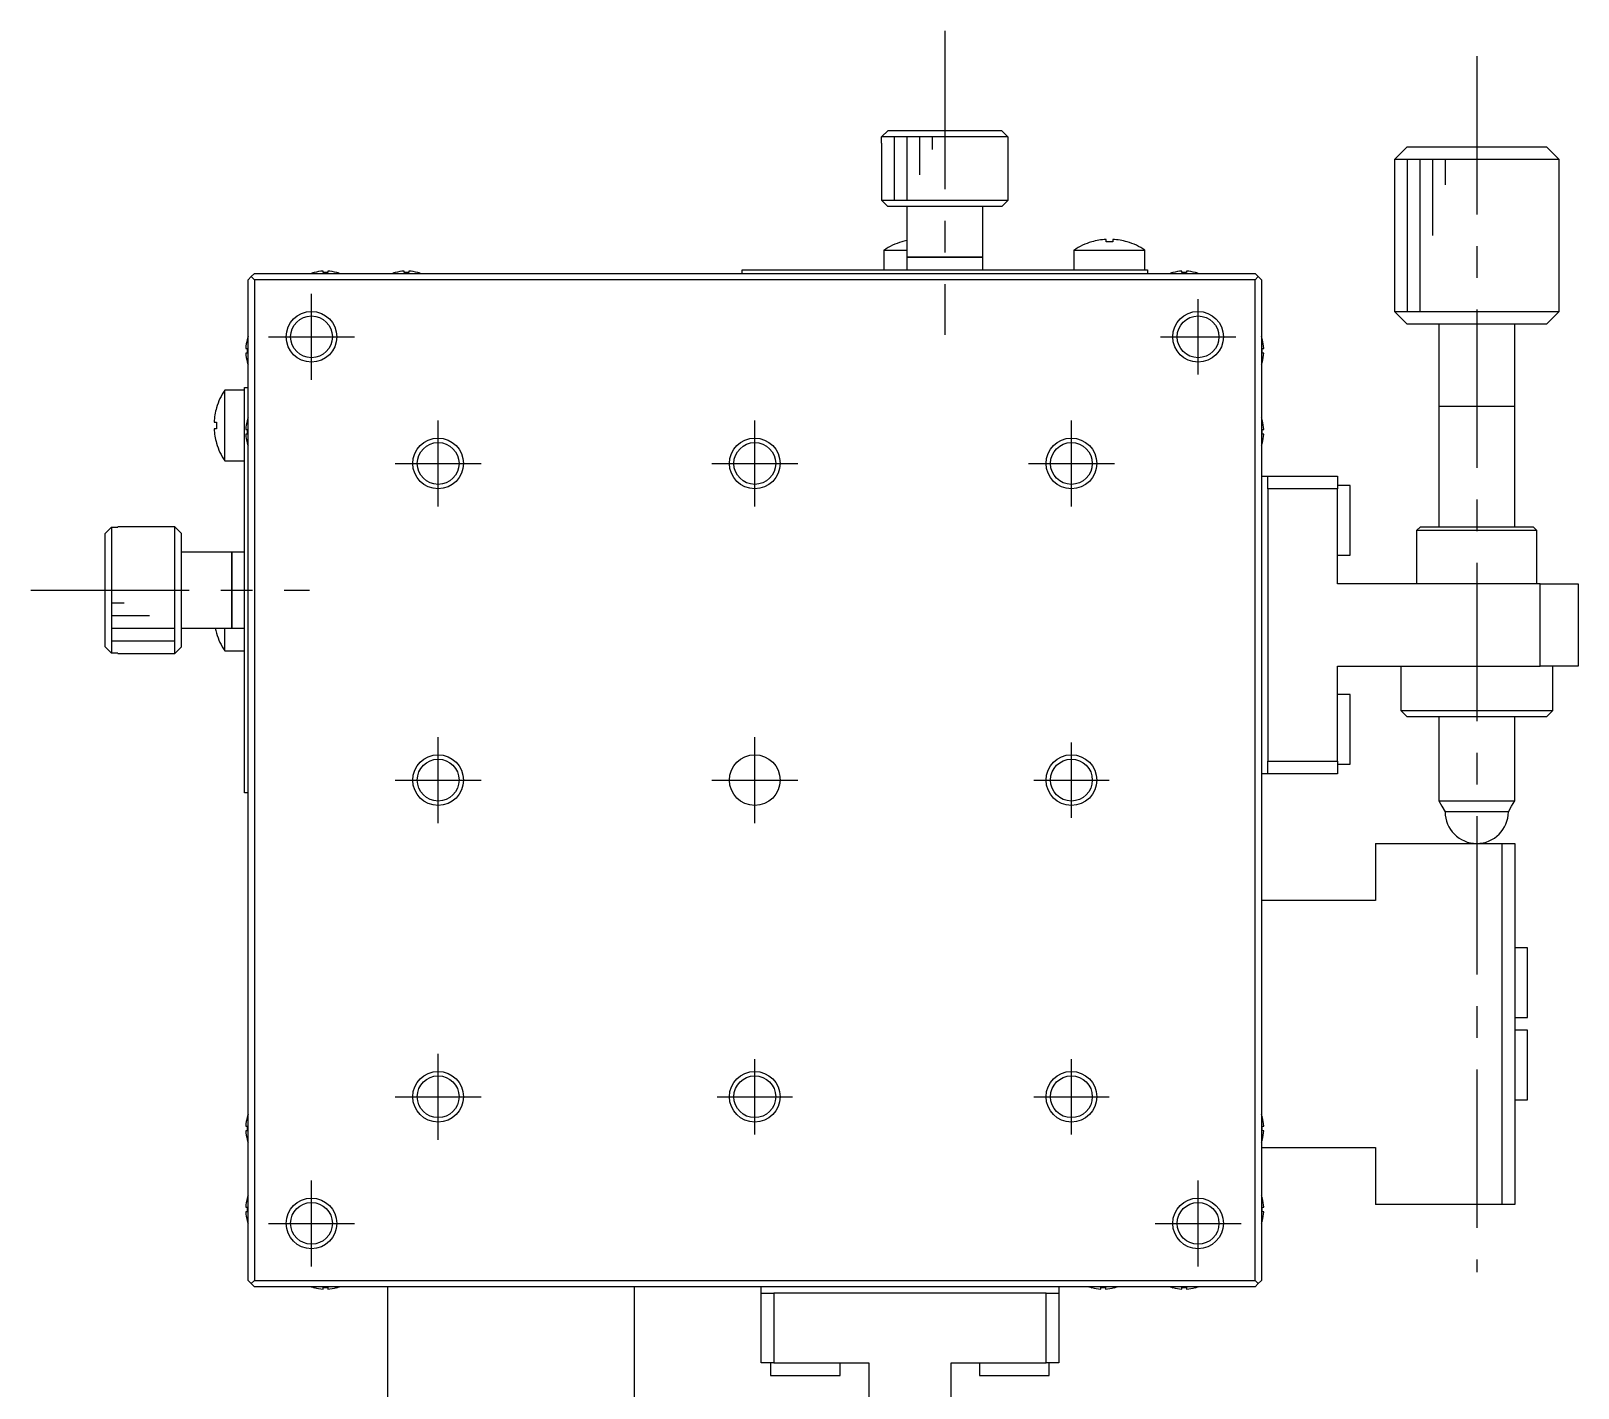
# Model space of a CAD drawing. Extents: x -50 to 379, y 23 to 295.
# Drawn here: x 26 to 148.2, y 123.8 to 231 of the extents above; entities that cross this region are included whole.
import ezdxf

# ---------------------------------------------------------------- set-up
doc = ezdxf.new("R2010")
doc.units = 0
doc.header["$LTSCALE"] = 10
doc.linetypes.add('CENTER', pattern=[2, 1.25, -0.25, 0.25, -0.25])
doc.layers.get('0').update_dxf_attribs({"linetype": 'CONTINUOUS'})
doc.layers.add('CENTER', color=1, linetype='CENTER')

msp = doc.modelspace()

# ---------------------------------------------------------------- linework, layer by layer
at = {"color": 7, "linetype": 'CONTINUOUS'}
for p, q in [((93.166026, 222.65), (93.667813, 223.15)), ((93.166026, 222.15), (93.166026, 222.65)), ((103.133974, 222.65), (93.166026, 222.65)), ((93.667813, 223.15), (102.632187, 223.15)), ((102.632187, 223.15), (103.133974, 222.65)), ((103.133974, 222.65), (103.133974, 222.15)), ((93.15, 222.15), (93.166026, 222.15)), ((93.15, 222.15), (93.15, 217.65)), ((103.133974, 222.15), (103.15, 222.15)), ((103.15, 217.65), (103.15, 222.15)), ((134.65, 221.85), (133.65, 220.85)), ((134.65, 221.85), (145.65, 221.85)), ((134.650226, 221.85), (145.65, 221.85)), ((146.65, 220.85), (145.65, 221.85)), ((133.650267, 220.85), (133.65, 220.85)), ((133.65, 220.85), (133.65, 208.85)), ((146.65, 220.85), (133.650267, 220.85)), ((146.65, 208.85), (146.65, 220.85)), ((93.15, 217.65), (103.15, 217.65)), ((93.15, 217.65), (93.65, 217.15)), ((102.65, 217.15), (103.15, 217.65)), ((102.65, 217.15), (93.65, 217.15)), ((95.15, 217.15), (95.15, 213.15)), ((101.15, 213.15), (101.15, 217.15)), ((94.750861, 214.343205), (94.747852, 214.349373)), ((94.750861, 214.343205), (94.747852, 214.349373)), ((109.750861, 214.343205), (109.747852, 214.349373)), ((109.750861, 214.343205), (109.747852, 214.349373)), ((110.89, 214.343205), (110.89, 214.536462)), ((111.41, 214.343205), (110.89, 214.343205)), ((111.41, 214.536462), (111.41, 214.343205)), ((112.552148, 214.349373), (112.549139, 214.343205)), ((112.552148, 214.349373), (112.549139, 214.343205)), ((93.35, 213.692463), (95.15, 213.692463)), ((93.35, 213.692463), (93.35, 212.15)), ((95.15, 213.15), (101.15, 213.15)), ((101.15, 213.15), (95.15, 213.15)), ((95.15, 213.15), (95.15, 212.15)), ((101.15, 212.15), (101.15, 213.15)), ((108.35, 213.692463), (113.95, 213.692463)), ((108.35, 213.692463), (108.35, 212.15)), ((113.95, 212.15), (113.95, 213.692463)), ((43.4, 211.6), (43.15, 211.35)), ((43.15, 132.35), (43.15, 211.35)), ((43.65, 211.85), (43.4, 211.6)), ((43.65, 211.35), (43.4, 211.6)), ((43.65, 211.85), (122.65, 211.85)), ((122.65, 211.35), (43.65, 211.35)), ((43.65, 211.35), (43.65, 132.35)), ((48.363639, 211.919522), (48.361384, 211.924144)), ((48.363639, 211.919522), (48.361384, 211.924144)), ((49.07, 211.919522), (49.07, 212.039859)), ((49.43, 211.919522), (49.07, 211.919522)), ((49.43, 212.039859), (49.43, 211.919522)), ((50.138616, 211.924144), (50.136361, 211.919522)), ((50.138616, 211.924144), (50.136361, 211.919522)), ((54.763639, 211.919522), (54.761384, 211.924144)), ((54.763639, 211.919522), (54.761384, 211.924144)), ((55.47, 211.919522), (55.47, 212.039859)), ((55.83, 211.919522), (55.47, 211.919522)), ((55.83, 212.039859), (55.83, 211.919522)), ((56.538616, 211.924144), (56.536361, 211.919522)), ((56.538616, 211.924144), (56.536361, 211.919522)), ((82.15, 211.85), (82.15, 212.15)), ((82.15, 212.15), (84.15, 212.15)), ((84.15, 212.15), (94.9, 212.15)), ((94.9, 212.15), (109.9, 212.15)), ((109.9, 212.15), (112.15, 212.15)), ((112.15, 212.15), (114.15, 212.15)), ((114.15, 212.15), (114.15, 211.85)), ((116.163639, 211.919522), (116.161384, 211.924144)), ((116.163639, 211.919522), (116.161384, 211.924144)), ((116.87, 211.919522), (116.87, 212.039859)), ((117.23, 211.919522), (116.87, 211.919522)), ((117.23, 212.039859), (117.23, 211.919522)), ((117.938616, 211.924144), (117.936361, 211.919522)), ((117.938616, 211.924144), (117.936361, 211.919522)), ((122.9, 211.6), (122.65, 211.85)), ((122.9, 211.6), (122.65, 211.35)), ((122.65, 132.35), (122.65, 211.35)), ((123.15, 211.35), (122.9, 211.6)), ((123.15, 211.35), (123.15, 132.35)), ((133.65, 208.85), (146.65, 208.85)), ((133.65, 208.85), (134.65, 207.85)), ((145.65, 207.85), (134.65, 207.85)), ((137.15, 207.85), (137.15, 201.35)), ((143.15, 201.35), (143.15, 207.85)), ((145.65, 207.85), (146.65, 208.85)), ((43.075856, 206.638616), (43.080478, 206.636361)), ((43.075856, 206.638616), (43.080478, 206.636361)), ((123.219522, 206.636361), (123.224144, 206.638616)), ((123.219522, 206.636361), (123.224144, 206.638616)), ((42.960141, 205.93), (43.080478, 205.93)), ((43.080478, 205.57), (42.960141, 205.57)), ((43.080478, 205.93), (43.080478, 205.57)), ((123.219522, 205.57), (123.219522, 205.93)), ((123.219522, 205.93), (123.339859, 205.93)), ((123.339859, 205.57), (123.219522, 205.57)), ((43.080478, 204.863639), (43.075856, 204.861384)), ((43.080478, 204.863639), (43.075856, 204.861384)), ((123.224144, 204.861384), (123.219522, 204.863639)), ((123.224144, 204.861384), (123.219522, 204.863639)), ((42.85, 202.85), (43.15, 202.85)), ((42.85, 200.85), (42.85, 202.85)), ((41.307537, 197.05), (41.307537, 202.65)), ((42.85, 202.65), (41.307537, 202.65)), ((40.650627, 201.252148), (40.656795, 201.249139)), ((40.650627, 201.252148), (40.656795, 201.249139)), ((42.85, 198.6), (42.85, 200.85)), ((143.150005, 201.35), (137.149995, 201.35)), ((137.15, 201.355), (137.15, 201.35)), ((137.15, 201.35), (137.15, 201.345)), ((137.15, 201.35), (137.15, 191.850019)), ((143.15, 201.35), (143.15, 201.355)), ((143.15, 201.345), (143.15, 201.35)), ((143.15, 191.850019), (143.15, 201.35)), ((40.463538, 200.11), (40.656795, 200.11)), ((40.656795, 199.59), (40.463538, 199.59)), ((40.656795, 200.11), (40.656795, 199.59)), ((42.960141, 199.53), (43.080478, 199.53)), ((43.080478, 199.17), (42.960141, 199.17)), ((43.075856, 200.238616), (43.080478, 200.236361)), ((43.075856, 200.238616), (43.080478, 200.236361)), ((43.080478, 199.53), (43.080478, 199.17)), ((123.219522, 200.236361), (123.224144, 200.238616)), ((123.219522, 200.236361), (123.224144, 200.238616)), ((123.219522, 199.17), (123.219522, 199.53)), ((123.219522, 199.53), (123.339859, 199.53)), ((123.339859, 199.17), (123.219522, 199.17)), ((40.656795, 198.450861), (40.650627, 198.447852)), ((40.656795, 198.450861), (40.650627, 198.447852)), ((42.85, 183.6), (42.85, 198.6)), ((43.080478, 198.463639), (43.075856, 198.461384)), ((43.080478, 198.463639), (43.075856, 198.461384)), ((123.224144, 198.461384), (123.219522, 198.463639)), ((123.224144, 198.461384), (123.219522, 198.463639)), ((41.307537, 197.05), (42.85, 197.05)), ((123.15, 195.85), (123.65, 195.85)), ((123.65, 195.85), (129.15, 195.85)), ((123.65, 194.85), (123.65, 195.85)), ((129.15, 195.85), (129.15, 194.85)), ((123.65, 194.85), (123.65, 173.35)), ((129.15, 194.85), (123.65, 194.85)), ((130.15, 195.1), (129.15, 195.1)), ((129.15, 187.35), (129.15, 194.85)), ((130.15, 192.35), (130.15, 195.1)), ((31.85, 191.332187), (32.35, 191.833974)), ((32.35, 191.833974), (32.35, 181.866026)), ((32.35, 191.833974), (32.85, 191.833974)), ((32.85, 191.833974), (32.85, 191.85)), ((37.35, 191.85), (32.85, 191.85)), ((37.35, 181.85), (37.35, 191.85)), ((37.85, 191.35), (37.35, 191.85)), ((130.15, 189.6), (130.15, 192.35)), ((135.7, 191.85), (135.4, 191.55)), ((135.7, 191.85), (144.6, 191.85)), ((144.9, 191.55), (144.6, 191.85)), ((31.85, 182.367813), (31.85, 191.332187)), ((37.85, 191.35), (37.85, 182.35)), ((144.9, 191.55), (135.4, 191.55)), ((135.4, 191.55), (135.4, 187.35)), ((144.9, 187.35), (144.9, 191.55)), ((41.85, 189.85), (37.85, 189.85)), ((41.85, 183.85), (41.85, 189.85)), ((41.85, 189.85), (41.85, 183.85)), ((42.85, 189.85), (41.85, 189.85)), ((129.15, 189.6), (130.15, 189.6)), ((145.15, 187.35), (129.15, 187.35)), ((145.15, 180.85), (145.15, 187.35)), ((145.15, 187.35), (148.15, 187.35)), ((148.15, 187.35), (148.15, 180.85)), ((37.85, 183.85), (41.85, 183.85)), ((40.656795, 183.450861), (40.650627, 183.447852)), ((40.656795, 183.450861), (40.650627, 183.447852)), ((41.307537, 182.05), (41.307537, 183.85)), ((41.85, 183.85), (42.85, 183.85)), ((42.85, 172.85), (42.85, 183.6)), ((32.35, 181.866026), (31.85, 182.367813)), ((37.35, 181.85), (37.85, 182.35)), ((41.307537, 182.05), (42.85, 182.05)), ((32.85, 181.866026), (32.35, 181.866026)), ((32.85, 181.85), (32.85, 181.866026)), ((32.85, 181.85), (37.35, 181.85)), ((129.15, 173.35), (129.15, 180.85)), ((129.15, 180.85), (145.15, 180.85)), ((134.15, 180.85), (134.15, 177.35)), ((148.15, 180.85), (145.15, 180.85)), ((146.15, 177.35), (146.15, 180.85)), ((130.15, 178.6), (129.15, 178.6)), ((130.15, 175.85), (130.15, 178.6)), ((134.15, 177.35), (146.15, 177.35)), ((134.15, 177.35), (134.65, 176.85)), ((145.65, 176.85), (146.15, 177.35)), ((145.65, 176.85), (134.65, 176.85)), ((137.15, 176.849981), (137.15, 170.216025)), ((143.15, 170.216025), (143.15, 176.849981)), ((130.15, 173.1), (130.15, 175.85)), ((42.85, 170.85), (42.85, 172.85)), ((123.65, 172.35), (123.15, 172.35)), ((123.65, 173.35), (129.15, 173.35)), ((123.65, 172.35), (123.65, 173.35)), ((129.15, 172.35), (123.65, 172.35)), ((129.15, 173.35), (129.15, 172.35)), ((129.15, 173.1), (130.15, 173.1)), ((43.15, 170.85), (42.85, 170.85)), ((137.15, 170.216025), (143.15, 170.216025)), ((137.15, 170.216025), (137.4, 169.783013)), ((142.9, 169.783013), (143.15, 170.216025)), ((137.4, 169.783013), (137.65, 169.35)), ((142.65, 169.35), (137.65, 169.35)), ((142.65, 169.35), (142.9, 169.783013)), ((132.15, 166.85), (132.15, 162.35)), ((132.15, 166.85), (142.15, 166.85)), ((142.15, 138.35), (142.15, 166.85)), ((142.15, 166.85), (143.15, 166.85)), ((143.15, 166.85), (143.15, 155.85)), ((132.15, 162.35), (123.15, 162.35)), ((144.15, 158.6), (143.15, 158.6)), ((144.15, 155.85), (144.15, 158.6)), ((143.15, 155.85), (143.15, 149.35)), ((144.15, 153.1), (144.15, 155.85)), ((143.15, 153.1), (144.15, 153.1)), ((144.15, 152.1), (143.15, 152.1)), ((144.15, 149.35), (144.15, 152.1)), ((143.15, 149.35), (143.15, 138.35)), ((144.15, 146.6), (144.15, 149.35)), ((143.15, 146.6), (144.15, 146.6)), ((42.960141, 144.53), (43.080478, 144.53)), ((43.080478, 144.17), (42.960141, 144.17)), ((43.075856, 145.238616), (43.080478, 145.236361)), ((43.075856, 145.238616), (43.080478, 145.236361)), ((43.080478, 144.53), (43.080478, 144.17)), ((123.219522, 145.236361), (123.224144, 145.238616)), ((123.219522, 145.236361), (123.224144, 145.238616)), ((123.219522, 144.17), (123.219522, 144.53)), ((123.219522, 144.53), (123.339859, 144.53)), ((123.339859, 144.17), (123.219522, 144.17)), ((43.080478, 143.463639), (43.075856, 143.461384)), ((43.080478, 143.463639), (43.075856, 143.461384)), ((123.224144, 143.461384), (123.219522, 143.463639)), ((123.224144, 143.461384), (123.219522, 143.463639)), ((123.15, 142.85), (132.15, 142.85)), ((132.15, 142.85), (132.15, 138.35)), ((42.960141, 138.13), (43.080478, 138.13)), ((43.075856, 138.838616), (43.080478, 138.836361)), ((43.075856, 138.838616), (43.080478, 138.836361)), ((43.080478, 138.13), (43.080478, 137.77)), ((123.219522, 138.836361), (123.224144, 138.838616)), ((123.219522, 138.836361), (123.224144, 138.838616)), ((123.219522, 137.77), (123.219522, 138.13)), ((123.219522, 138.13), (123.339859, 138.13)), ((142.15, 138.35), (132.15, 138.35)), ((143.15, 138.35), (142.15, 138.35)), ((43.080478, 137.77), (42.960141, 137.77)), ((43.080478, 137.063639), (43.075856, 137.061384)), ((43.080478, 137.063639), (43.075856, 137.061384)), ((123.339859, 137.77), (123.219522, 137.77)), ((123.224144, 137.061384), (123.219522, 137.063639)), ((123.224144, 137.061384), (123.219522, 137.063639)), ((43.15, 132.35), (43.4, 132.1)), ((43.65, 132.35), (43.4, 132.1)), ((43.4, 132.1), (43.65, 131.85)), ((43.65, 132.35), (122.65, 132.35)), ((122.9, 132.1), (122.65, 132.35)), ((122.65, 131.85), (122.9, 132.1)), ((122.9, 132.1), (123.15, 132.35)), ((122.65, 131.85), (43.65, 131.85)), ((48.361384, 131.775856), (48.363639, 131.780478)), ((48.361384, 131.775856), (48.363639, 131.780478)), ((49.07, 131.780478), (49.43, 131.780478)), ((49.07, 131.660141), (49.07, 131.780478)), ((49.43, 131.780478), (49.43, 131.660141)), ((50.136361, 131.780478), (50.138616, 131.775856)), ((50.136361, 131.780478), (50.138616, 131.775856)), ((54.15, 131.85), (54.15, 122.85)), ((73.65, 122.85), (73.65, 131.85)), ((83.65, 131.35), (83.65, 131.85)), ((83.65, 125.85), (83.65, 131.35)), ((83.65, 131.35), (84.65, 131.35)), ((84.65, 131.35), (84.65, 125.85)), ((106.15, 131.35), (84.65, 131.35)), ((106.15, 125.85), (106.15, 131.35)), ((106.15, 131.35), (107.15, 131.35)), ((107.15, 131.85), (107.15, 131.35)), ((107.15, 131.35), (107.15, 125.85)), ((109.761384, 131.775856), (109.763639, 131.780478)), ((109.761384, 131.775856), (109.763639, 131.780478)), ((110.47, 131.780478), (110.83, 131.780478)), ((110.47, 131.660141), (110.47, 131.780478)), ((110.83, 131.780478), (110.83, 131.660141)), ((111.536361, 131.780478), (111.538616, 131.775856)), ((111.536361, 131.780478), (111.538616, 131.775856)), ((116.161384, 131.775856), (116.163639, 131.780478)), ((116.161384, 131.775856), (116.163639, 131.780478)), ((116.87, 131.780478), (117.23, 131.780478)), ((116.87, 131.660141), (116.87, 131.780478)), ((117.23, 131.780478), (117.23, 131.660141)), ((117.936361, 131.780478), (117.938616, 131.775856)), ((117.936361, 131.780478), (117.938616, 131.775856)), ((84.65, 125.85), (83.65, 125.85)), ((84.4, 125.85), (84.4, 124.85)), ((84.65, 125.85), (92.15, 125.85)), ((89.9, 124.85), (89.9, 125.85)), ((92.15, 125.85), (92.15, 109.85)), ((98.65, 125.85), (106.15, 125.85)), ((98.65, 109.85), (98.65, 125.85)), ((100.9, 125.85), (100.9, 124.85)), ((107.15, 125.85), (106.15, 125.85)), ((106.4, 124.85), (106.4, 125.85)), ((84.4, 124.85), (87.15, 124.85)), ((87.15, 124.85), (89.9, 124.85)), ((100.9, 124.85), (103.65, 124.85)), ((103.65, 124.85), (106.4, 124.85))]:
    msp.add_line(p, q, dxfattribs=at)
at = {"color": 3, "linetype": 'CONTINUOUS'}
for p, q in [((94.15, 222.65), (94.15, 217.65)), ((95.15, 222.65), (95.15, 217.65)), ((96.15, 222.65), (96.15, 219.65)), ((97.15, 222.65), (97.15, 221.65)), ((134.65, 220.85), (134.65, 208.85)), ((135.65, 220.85), (135.65, 208.85)), ((136.65, 220.85), (136.65, 214.85)), ((137.65, 220.85), (137.65, 218.85)), ((32.35, 185.85), (33.35, 185.85)), ((32.35, 184.85), (35.35, 184.85)), ((32.35, 183.85), (37.35, 183.85)), ((32.35, 182.85), (37.35, 182.85))]:
    msp.add_line(p, q, dxfattribs=at)
for centre in [(48.15, 206.85), (118.15, 206.85), (58.15, 196.85), (83.15, 196.85), (108.15, 196.85), (58.15, 171.85), (108.15, 171.85), (58.15, 146.85), (83.15, 146.85), (108.15, 146.85), (48.15, 136.85), (118.15, 136.85)]:
    msp.add_circle(centre, 2, dxfattribs=at)
at = {"color": 7, "linetype": 'CONTINUOUS'}
for centre, radius in [((48.15, 206.85), 1.65), ((118.15, 206.85), 1.65), ((58.15, 196.85), 1.65), ((83.15, 196.85), 1.65), ((108.15, 196.85), 1.65), ((58.15, 171.85), 1.65), ((83.15, 171.85), 2), ((108.15, 171.85), 1.65), ((58.15, 146.85), 1.65), ((83.15, 146.85), 1.65), ((108.15, 146.85), 1.65), ((48.15, 136.85), 1.65), ((118.15, 136.85), 1.65)]:
    msp.add_circle(centre, radius, dxfattribs=at)
for centre, radius, start, end in [((96.15, 209.55), 5, 106.285843, 124.055798), ((96.15, 209.55), 4.993235, 101.552804, 106.272555), ((111.15, 209.55), 5, 106.285843, 124.055798), ((111.15, 209.55), 4.993235, 92.984767, 106.272555), ((111.15, 209.55), 4.993235, 73.727445, 87.015233), ((111.15, 209.55), 5, 55.944202, 73.714157), ((49.25, 208.85), 3.2, 106.122533, 110.364135), ((49.25, 208.85), 3.194933, 93.229709, 106.106712), ((49.25, 208.85), 3.194933, 73.893288, 86.770291), ((49.25, 208.85), 3.2, 69.635865, 73.877467), ((55.65, 208.85), 3.2, 106.122533, 110.364135), ((55.65, 208.85), 3.194933, 93.229709, 106.106712), ((55.65, 208.85), 3.194933, 73.893288, 86.770291), ((55.65, 208.85), 3.2, 69.635865, 73.877467), ((117.05, 208.85), 3.2, 106.122533, 110.364135), ((117.05, 208.85), 3.194933, 93.229709, 106.106712), ((117.05, 208.85), 3.194933, 73.893288, 86.770291), ((117.05, 208.85), 3.2, 69.635865, 73.877467), ((46.15, 205.75), 3.194933, 163.893288, 176.770291), ((46.15, 205.75), 3.2, 159.635865, 163.877467), ((120.15, 205.75), 3.2, 16.122533, 20.364135), ((120.15, 205.75), 3.194933, 3.229709, 16.106712), ((46.15, 205.75), 3.194933, 183.229709, 196.106712), ((120.15, 205.75), 3.194933, 343.893288, 356.770291), ((46.15, 205.75), 3.2, 196.122533, 200.364135), ((120.15, 205.75), 3.2, 339.635865, 343.877467), ((45.45, 199.85), 5, 145.944202, 163.714157), ((45.45, 199.85), 4.993235, 163.727445, 177.015233), ((46.15, 199.35), 3.2, 159.635865, 163.877467), ((120.15, 199.35), 3.2, 16.122533, 20.364135), ((45.45, 199.85), 4.993235, 182.984767, 196.272555), ((46.15, 199.35), 3.194933, 163.893288, 176.770291), ((46.15, 199.35), 3.194933, 183.229709, 196.106712), ((120.15, 199.35), 3.194933, 3.229709, 16.106712), ((120.15, 199.35), 3.194933, 343.893288, 356.770291), ((45.45, 199.85), 5, 196.285843, 214.055798), ((46.15, 199.35), 3.2, 196.122533, 200.364135), ((120.15, 199.35), 3.2, 339.635865, 343.877467), ((45.45, 184.85), 4.993235, 191.552804, 196.272555), ((45.45, 184.85), 5, 196.285843, 214.055798), ((140.15, 169.35), 2.5, 180, 270), ((140.15, 169.35), 2.5, 270, 0), ((46.15, 144.35), 3.2, 159.635865, 163.877467), ((120.15, 144.35), 3.2, 16.122533, 20.364135), ((46.15, 144.35), 3.194933, 163.893288, 176.770291), ((46.15, 144.35), 3.194933, 183.229709, 196.106712), ((120.15, 144.35), 3.194933, 3.229709, 16.106712), ((120.15, 144.35), 3.194933, 343.893288, 356.770291), ((46.15, 144.35), 3.2, 196.122533, 200.364135), ((120.15, 144.35), 3.2, 339.635865, 343.877467), ((46.15, 137.95), 3.194933, 163.893288, 176.770291), ((46.15, 137.95), 3.2, 159.635865, 163.877467), ((120.15, 137.95), 3.2, 16.122533, 20.364135), ((120.15, 137.95), 3.194933, 3.229709, 16.106712), ((46.15, 137.95), 3.194933, 183.229709, 196.106712), ((46.15, 137.95), 3.2, 196.122533, 200.364135), ((120.15, 137.95), 3.2, 339.635865, 343.877467), ((120.15, 137.95), 3.194933, 343.893288, 356.770291), ((49.25, 134.85), 3.2, 249.635865, 253.877467), ((49.25, 134.85), 3.194933, 253.893288, 266.770291), ((49.25, 134.85), 3.194933, 273.229709, 286.106712), ((49.25, 134.85), 3.2, 286.122533, 290.364135), ((110.65, 134.85), 3.2, 249.635865, 253.877467), ((110.65, 134.85), 3.194933, 253.893288, 266.770291), ((110.65, 134.85), 3.194933, 273.229709, 286.106712), ((110.65, 134.85), 3.2, 286.122533, 290.364135), ((117.05, 134.85), 3.2, 249.635865, 253.877467), ((117.05, 134.85), 3.194933, 253.893288, 266.770291), ((117.05, 134.85), 3.194933, 273.229709, 286.106712), ((117.05, 134.85), 3.2, 286.122533, 290.364135)]:
    msp.add_arc(centre, radius, start, end, dxfattribs=at)
at = {"layer": 'CENTER', "color": 1, "linetype": 'CENTER'}
for p, q in [((98.15, 231), (98.15, 207)), ((140.15, 229), (140.15, 133)), ((48.15, 203.45), (48.15, 210.25)), ((118.15, 203.87), (118.15, 209.83)), ((44.75, 206.85), (51.55, 206.85)), ((115.17, 206.85), (121.13, 206.85)), ((58.15, 193.45), (58.15, 200.25)), ((83.15, 193.45), (83.15, 200.25)), ((108.15, 193.45), (108.15, 200.25)), ((54.75, 196.85), (61.55, 196.85)), ((79.75, 196.85), (86.55, 196.85)), ((104.75, 196.85), (111.55, 196.85)), ((26, 186.85), (48, 186.85)), ((58.15, 168.45), (58.15, 175.25)), ((83.15, 168.45), (83.15, 175.25)), ((108.15, 168.87), (108.15, 174.83)), ((54.75, 171.85), (61.55, 171.85)), ((79.75, 171.85), (86.55, 171.85)), ((105.17, 171.85), (111.13, 171.85)), ((58.15, 143.45), (58.15, 150.25)), ((83.15, 143.87), (83.15, 149.83)), ((108.15, 143.87), (108.15, 149.83)), ((54.75, 146.85), (61.55, 146.85)), ((80.17, 146.85), (86.13, 146.85)), ((105.17, 146.85), (111.13, 146.85)), ((48.15, 133.45), (48.15, 140.25)), ((118.15, 133.45), (118.15, 140.25)), ((44.75, 136.85), (51.55, 136.85)), ((114.75, 136.85), (121.55, 136.85))]:
    msp.add_line(p, q, dxfattribs=at)

doc.saveas('drawing.dxf')
